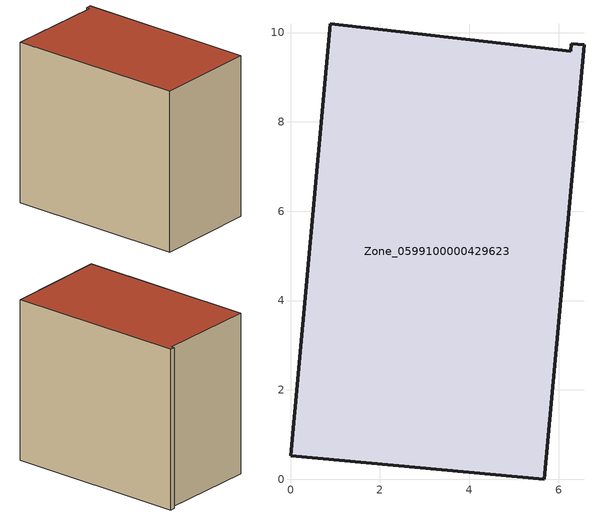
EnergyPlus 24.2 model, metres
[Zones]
Zone_0599100000429623
 floor ground (C_G): 6.27,9.59 6.28,9.75 6.57,9.73 5.67,0 0,0.52 0.89,10.2 z0
 wall outside (C_F): 0,0.52 5.67,0 6.57,9.73 6.28,9.75 6.27,9.59 0.89,10.2 0,0.52 z0:8.88
 roof outside (C_R): 6.27,9.59 0.89,10.2 0,0.52 5.67,0 6.57,9.73 6.28,9.75 z8.88
[BUILDING]
Pand.0599100000429623: North Axis=0; Terrain=City; Loads Convergence Tolerance Value=0.04; Temperature Convergence Tolerance Value=0.4; Solar Distribution=FullExterior; Maximum Number of Warmup Days=25; Minimum Number of Warmup Days=1
[Site:Location]
Rotterdam.The.Hague.AP_ZH_NLD Design_Conditions: Latitude=51.96; Longitude=4.45; Time Zone=1; Elevation=-4.5
[SITE:GROUNDTEMPERATURE:BUILDINGSURFACE]
18, 18, 18, 18, 18, 18, 18, 18, 18, 18, 18, 18
[MATERIAL] Thermal Absorptance=0.9; Solar Absorptance=0.7; Visible Absorptance=0.7
Name | Roughness | Thickness | Conductivity | Density | Specific Heat
G.TI.2006-2014 | MediumSmooth | 0.15 | 0.06 | 540 | 1210
F.TI.2006-2014 | Rough | 0.3 | 0.12 | 1920 | 840
R.TI.2006-2014 | MediumRough | 0.2 | 0.08 | 1500 | 1000
[CONSTRUCTION]
C_G: G.TI.2006-2014
C_F: F.TI.2006-2014
C_R: R.TI.2006-2014
[ZONE]
Zone_0599100000429623: Type=1; Multiplier=1; Ceiling Height=Autocalculate; Volume=Autocalculate; Floor Area=autocalculate; Part of Total Floor Area=Yes
[ZONEINFILTRATION:DESIGNFLOWRATE]
Infil_Zone_0599100000429623: Zone or ZoneList or Space or SpaceList=Zone_0599100000429623; Schedule=AlwaysOn; Design Flow Rate Calculation Method=Flow/Area; Flow Rate per Floor Area=0.0015; Constant Term Coefficient=1; Temperature Term Coefficient=0; Velocity Term Coefficient=0; Velocity Squared Term Coefficient=0
[HVACTEMPLATE:ZONE:IDEALLOADSAIRSYSTEM]
Zone_0599100000429623: Maximum Heating Supply Air Temperature=50; Minimum Cooling Supply Air Temperature=13; Maximum Heating Supply Air Humidity Ratio=0.0156; Minimum Cooling Supply Air Humidity Ratio=0.0077; Heating Limit=NoLimit; Cooling Limit=NoLimit; Dehumidification Control Type=ConstantSensibleHeatRatio; Cooling Sensible Heat Ratio=0.7; Dehumidification Setpoint=60; Humidification Control Type=None; Humidification Setpoint=30; Outdoor Air Method=None; Outdoor Air Flow Rate per Person=0.00944; Outdoor Air Flow Rate per Zone Floor Area=0; Outdoor Air Flow Rate per Zone=0; Demand Controlled Ventilation Type=None; Outdoor Air Economizer Type=NoEconomizer; Heat Recovery Type=None; Sensible Heat Recovery Effectiveness=0.7; Latent Heat Recovery Effectiveness=0.65
[ZONECONTROL:THERMOSTAT]
ThermostatControl_Zone_0599100000429623: Zone or ZoneList=Zone_0599100000429623; Control Type Schedule=DualSetpointControlType; Control 1=Thermostat_Zone_0599100000429623; Temperature Difference Between Cutout And Setpoint=0
[THERMOSTATSETPOINT:DUALSETPOINT]
Thermostat_Zone_0599100000429623: Heating Setpoint Temperature Schedule=HeatingSetpoint_Zone_0599100000429623; Cooling Setpoint Temperature Schedule=CoolingSetpoint_Zone_0599100000429623
[SCHEDULE:COMPACT]
HeatingSetpoint_Zone_0599100000429623: Through: 12/31, For: AllDays, Until: 24:00, 21
CoolingSetpoint_Zone_0599100000429623: Through: 12/31, For: AllDays, Until: 24:00, 24
DualSetpointControlType: Through: 12/31, For: AllDays, Until: 24:00, 4
AlwaysOn: Through: 12/31, For: AllDays, Until: 24:00, 1
